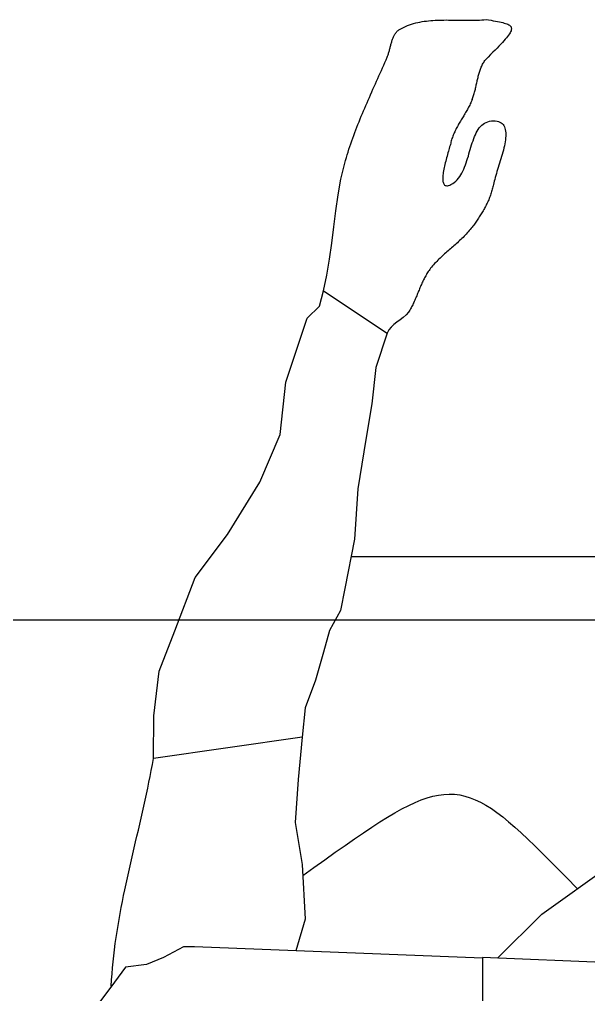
# Model space of a CAD drawing. Header units: millimetres. Extents: x -155 to 94595, y -3153 to 63413.
# Drawn here: x 89585.6 to 89865.5, y 41902.7 to 42382.2 of the extents above; entities that cross this region are included whole.
import ezdxf

# ---------------------------------------------------------------- set-up
doc = ezdxf.new("R2010")
doc.units = ezdxf.units.MM
doc.layers.add('int', color=185, linetype='Continuous')

msp = doc.modelspace()

# ---------------------------------------------------------------- linework, layer by layer
at = {"layer": 'int'}
for p, q in [((89788.887, 42381.719), (89789.966, 42381.785)), ((89789.966, 42381.785), (89791.048, 42381.835)), ((89791.048, 42381.835), (89792.134, 42381.872)), ((89792.134, 42381.872), (89793.224, 42381.896)), ((89793.224, 42381.896), (89794.316, 42381.909)), ((89794.316, 42381.909), (89795.412, 42381.912)), ((89795.412, 42381.912), (89796.509, 42381.908)), ((89796.509, 42381.908), (89797.608, 42381.898)), ((89797.608, 42381.898), (89798.708, 42381.883)), ((89798.708, 42381.883), (89799.809, 42381.865)), ((89799.809, 42381.865), (89800.91, 42381.846)), ((89800.91, 42381.846), (89802.011, 42381.826)), ((89802.011, 42381.826), (89803.112, 42381.808)), ((89803.112, 42381.808), (89804.212, 42381.793)), ((89804.212, 42381.793), (89805.311, 42381.783)), ((89805.311, 42381.783), (89806.408, 42381.779)), ((89806.408, 42381.779), (89807.503, 42381.783)), ((89807.503, 42381.783), (89808.596, 42381.796)), ((89808.596, 42381.796), (89809.685, 42381.82)), ((89809.685, 42381.82), (89810.772, 42381.856)), ((89810.772, 42381.856), (89811.854, 42381.906)), ((89811.854, 42381.906), (89812.933, 42381.972)), ((89812.933, 42381.972), (89814.006, 42382.055)), ((89814.006, 42382.055), (89815.075, 42382.157)), ((89815.075, 42382.157), (89816.325, 42381.948)), ((89816.325, 42381.948), (89817.51, 42381.748)), ((89817.51, 42381.748), (89818.629, 42381.556)), ((89771.782, 42376.785), (89772.089, 42377.026)), ((89772.089, 42377.026), (89772.413, 42377.25)), ((89772.413, 42377.25), (89772.756, 42377.456)), ((89772.756, 42377.456), (89773.119, 42377.642)), ((89773.119, 42377.642), (89773.5, 42377.809)), ((89773.5, 42377.809), (89774.466, 42378.295)), ((89774.466, 42378.295), (89775.441, 42378.741)), ((89775.441, 42378.741), (89776.427, 42379.151)), ((89776.427, 42379.151), (89777.422, 42379.524)), ((89777.422, 42379.524), (89778.427, 42379.864)), ((89778.427, 42379.864), (89779.44, 42380.17)), ((89779.44, 42380.17), (89780.462, 42380.446)), ((89780.462, 42380.446), (89781.492, 42380.692)), ((89781.492, 42380.692), (89782.529, 42380.91)), ((89782.529, 42380.91), (89783.573, 42381.102)), ((89783.573, 42381.102), (89784.624, 42381.269)), ((89784.624, 42381.269), (89785.682, 42381.413)), ((89785.682, 42381.413), (89786.745, 42381.535)), ((89786.745, 42381.535), (89787.814, 42381.636)), ((89787.814, 42381.636), (89788.887, 42381.719)), ((89818.629, 42381.556), (89819.682, 42381.368)), ((89819.682, 42381.368), (89820.669, 42381.183)), ((89820.669, 42381.183), (89821.59, 42380.999)), ((89821.59, 42380.999), (89822.445, 42380.814)), ((89822.445, 42380.814), (89823.234, 42380.626)), ((89823.234, 42380.626), (89823.957, 42380.433)), ((89823.957, 42380.433), (89824.614, 42380.233)), ((89824.614, 42380.233), (89825.205, 42380.024)), ((89825.205, 42380.024), (89825.729, 42379.804)), ((89825.729, 42379.804), (89826.188, 42379.571)), ((89826.188, 42379.571), (89826.58, 42379.323)), ((89826.58, 42379.323), (89826.906, 42379.058)), ((89826.906, 42379.058), (89827.166, 42378.774)), ((89827.166, 42378.774), (89827.359, 42378.469)), ((89827.469, 42376.999), (89827.331, 42376.559)), ((89827.359, 42378.469), (89827.486, 42378.141)), ((89827.541, 42377.408), (89827.469, 42376.999)), ((89827.486, 42378.141), (89827.547, 42377.788)), ((89827.547, 42377.788), (89827.541, 42377.408)), ((89768.907, 42372.008), (89769.047, 42372.413)), ((89769.047, 42372.413), (89769.193, 42372.81)), ((89769.193, 42372.81), (89769.348, 42373.201)), ((89769.348, 42373.201), (89769.512, 42373.583)), ((89769.512, 42373.583), (89769.684, 42373.956)), ((89769.684, 42373.956), (89769.867, 42374.32)), ((89769.867, 42374.32), (89770.061, 42374.673)), ((89770.061, 42374.673), (89770.266, 42375.014)), ((89770.266, 42375.014), (89770.483, 42375.344)), ((89770.483, 42375.344), (89770.714, 42375.661)), ((89770.714, 42375.661), (89770.958, 42375.964)), ((89770.958, 42375.964), (89771.217, 42376.253)), ((89771.217, 42376.253), (89771.491, 42376.527)), ((89771.491, 42376.527), (89771.782, 42376.785)), ((89824.497, 42372.441), (89823.826, 42371.681)), ((89825.102, 42373.155), (89824.497, 42372.441)), ((89825.64, 42373.823), (89825.102, 42373.155)), ((89826.111, 42374.448), (89825.64, 42373.823)), ((89826.516, 42375.032), (89826.111, 42374.448)), ((89826.854, 42375.577), (89826.516, 42375.032)), ((89827.125, 42376.085), (89826.854, 42375.577)), ((89827.331, 42376.559), (89827.125, 42376.085)), ((89767.622, 42367.338), (89767.734, 42367.765)), ((89767.734, 42367.765), (89767.844, 42368.194)), ((89767.844, 42368.194), (89767.953, 42368.624)), ((89767.953, 42368.624), (89768.063, 42369.054)), ((89768.063, 42369.054), (89768.175, 42369.484)), ((89768.175, 42369.484), (89768.288, 42369.912)), ((89768.288, 42369.912), (89768.403, 42370.339)), ((89768.403, 42370.339), (89768.522, 42370.762)), ((89768.522, 42370.762), (89768.645, 42371.182)), ((89768.645, 42371.182), (89768.773, 42371.598)), ((89768.773, 42371.598), (89768.907, 42372.008)), ((89820.474, 42368.131), (89819.469, 42367.105)), ((89821.412, 42369.099), (89820.474, 42368.131)), ((89822.284, 42370.012), (89821.412, 42369.099)), ((89823.088, 42370.872), (89822.284, 42370.012)), ((89823.826, 42371.681), (89823.088, 42370.872)), ((89765.876, 42362.375), (89766.446, 42363.701)), ((89766.446, 42363.701), (89766.602, 42364.078)), ((89766.602, 42364.078), (89766.749, 42364.463)), ((89766.749, 42364.463), (89766.889, 42364.856)), ((89766.889, 42364.856), (89767.023, 42365.256)), ((89767.023, 42365.256), (89767.151, 42365.663)), ((89767.151, 42365.663), (89767.274, 42366.075)), ((89767.274, 42366.075), (89767.393, 42366.492)), ((89767.393, 42366.492), (89767.509, 42366.914)), ((89767.509, 42366.914), (89767.622, 42367.338)), ((89816.052, 42363.668), (89814.779, 42362.395)), ((89817.258, 42364.876), (89816.052, 42363.668)), ((89818.397, 42366.021), (89817.258, 42364.876)), ((89819.469, 42367.105), (89818.397, 42366.021)), ((89763.556, 42357.083), (89764.141, 42358.405)), ((89764.141, 42358.405), (89764.722, 42359.728)), ((89764.722, 42359.728), (89765.301, 42361.051)), ((89765.301, 42361.051), (89765.876, 42362.375)), ((89812.134, 42357.271), (89812.314, 42357.766)), ((89812.314, 42357.766), (89812.504, 42358.256)), ((89812.504, 42358.256), (89812.704, 42358.741)), ((89812.704, 42358.741), (89812.916, 42359.221)), ((89812.916, 42359.221), (89813.14, 42359.695)), ((89813.14, 42359.695), (89813.377, 42360.162)), ((89813.377, 42360.162), (89813.627, 42360.623)), ((89813.627, 42360.623), (89813.892, 42361.077)), ((89813.892, 42361.077), (89814.171, 42361.524)), ((89814.171, 42361.524), (89814.467, 42361.964)), ((89814.467, 42361.964), (89814.779, 42362.395)), ((89761.201, 42351.801), (89761.791, 42353.121)), ((89761.791, 42353.121), (89762.381, 42354.441)), ((89762.381, 42354.441), (89762.969, 42355.762)), ((89762.969, 42355.762), (89763.556, 42357.083)), ((89810.849, 42352.65), (89810.971, 42353.174)), ((89810.971, 42353.174), (89811.097, 42353.696)), ((89811.097, 42353.696), (89811.227, 42354.216)), ((89811.227, 42354.216), (89811.361, 42354.733)), ((89811.361, 42354.733), (89811.502, 42355.248)), ((89811.502, 42355.248), (89811.648, 42355.759)), ((89811.648, 42355.759), (89811.802, 42356.267)), ((89811.802, 42356.267), (89811.964, 42356.771)), ((89811.964, 42356.771), (89812.134, 42357.271)), ((89759.43, 42347.839), (89760.02, 42349.16)), ((89760.02, 42349.16), (89760.61, 42350.48)), ((89760.61, 42350.48), (89761.201, 42351.801)), ((89809.792, 42347.91), (89809.915, 42348.435)), ((89809.915, 42348.435), (89810.034, 42348.961)), ((89810.034, 42348.961), (89810.152, 42349.488)), ((89810.152, 42349.488), (89810.268, 42350.016)), ((89810.268, 42350.016), (89810.383, 42350.543)), ((89810.383, 42350.543), (89810.498, 42351.071)), ((89810.498, 42351.071), (89810.613, 42351.598)), ((89810.613, 42351.598), (89810.73, 42352.125)), ((89810.73, 42352.125), (89810.849, 42352.65)), ((89757.088, 42342.548), (89757.67, 42343.872)), ((89757.67, 42343.872), (89758.254, 42345.195)), ((89758.254, 42345.195), (89758.841, 42346.517)), ((89758.841, 42346.517), (89759.43, 42347.839)), ((89808.439, 42343.295), (89808.62, 42343.794)), ((89808.62, 42343.794), (89808.792, 42344.297)), ((89808.792, 42344.297), (89808.955, 42344.804)), ((89808.955, 42344.804), (89809.111, 42345.315)), ((89809.111, 42345.315), (89809.259, 42345.828)), ((89809.259, 42345.828), (89809.4, 42346.345)), ((89809.4, 42346.345), (89809.536, 42346.865)), ((89809.536, 42346.865), (89809.666, 42347.386)), ((89809.666, 42347.386), (89809.792, 42347.91)), ((89755.362, 42338.568), (89755.933, 42339.896)), ((89755.933, 42339.896), (89756.509, 42341.223)), ((89756.509, 42341.223), (89757.088, 42342.548)), ((89806.46, 42339.001), (89806.174, 42338.471)), ((89806.739, 42339.533), (89806.46, 42339.001)), ((89807.012, 42340.069), (89806.739, 42339.533)), ((89807.277, 42340.608), (89807.012, 42340.069)), ((89807.534, 42341.15), (89807.277, 42340.608)), ((89807.781, 42341.696), (89807.534, 42341.15)), ((89808.02, 42342.246), (89807.781, 42341.696)), ((89808.248, 42342.801), (89808.02, 42342.246)), ((89808.248, 42342.801), (89808.439, 42343.295)), ((89753.127, 42333.238), (89753.677, 42334.573)), ((89753.677, 42334.573), (89754.233, 42335.907)), ((89754.233, 42335.907), (89754.795, 42337.238)), ((89754.795, 42337.238), (89755.362, 42338.568)), ((89803.74, 42334.295), (89803.427, 42333.777)), ((89804.052, 42334.813), (89803.74, 42334.295)), ((89804.364, 42335.332), (89804.052, 42334.813)), ((89804.673, 42335.852), (89804.364, 42335.332)), ((89804.981, 42336.372), (89804.673, 42335.852)), ((89805.285, 42336.894), (89804.981, 42336.372)), ((89805.586, 42337.418), (89805.285, 42336.894)), ((89805.882, 42337.943), (89805.586, 42337.418)), ((89806.174, 42338.471), (89805.882, 42337.943)), ((89750.997, 42327.871), (89751.518, 42329.217)), ((89751.518, 42329.217), (89752.047, 42330.56)), ((89752.047, 42330.56), (89752.584, 42331.9)), ((89752.584, 42331.9), (89753.127, 42333.238)), ((89800.706, 42329.083), (89800.427, 42328.552)), ((89800.992, 42329.61), (89800.706, 42329.083)), ((89801.284, 42330.136), (89800.992, 42329.61)), ((89801.581, 42330.66), (89801.284, 42330.136)), ((89801.882, 42331.182), (89801.581, 42330.66)), ((89802.186, 42331.703), (89801.882, 42331.182)), ((89802.494, 42332.222), (89802.186, 42331.703)), ((89802.803, 42332.741), (89802.494, 42332.222)), ((89803.115, 42333.259), (89802.803, 42332.741)), ((89803.427, 42333.777), (89803.115, 42333.259)), ((89811.727, 42328.818), (89812.298, 42329.51)), ((89812.298, 42329.51), (89812.912, 42330.138)), ((89812.912, 42330.138), (89813.573, 42330.698)), ((89813.573, 42330.698), (89814.283, 42331.183)), ((89814.283, 42331.183), (89815.047, 42331.591)), ((89815.047, 42331.591), (89815.867, 42331.916)), ((89815.867, 42331.916), (89816.746, 42332.154)), ((89816.746, 42332.154), (89817.689, 42332.301)), ((89817.689, 42332.301), (89818.698, 42332.35)), ((89818.698, 42332.35), (89819.618, 42332.309)), ((89819.618, 42332.309), (89820.45, 42332.188)), ((89820.45, 42332.188), (89821.197, 42331.991)), ((89821.197, 42331.991), (89821.864, 42331.72)), ((89821.864, 42331.72), (89822.452, 42331.378)), ((89822.452, 42331.378), (89822.965, 42330.97)), ((89822.965, 42330.97), (89823.407, 42330.498)), ((89823.407, 42330.498), (89823.78, 42329.966)), ((89823.78, 42329.966), (89824.088, 42329.376)), ((89824.088, 42329.376), (89824.333, 42328.732)), ((89749.487, 42323.816), (89749.981, 42325.171)), ((89749.981, 42325.171), (89750.485, 42326.523)), ((89750.485, 42326.523), (89750.997, 42327.871)), ((89798.699, 42324.749), (89798.493, 42324.19)), ((89798.916, 42325.304), (89798.699, 42324.749)), ((89799.144, 42325.855), (89798.916, 42325.304)), ((89799.383, 42326.401), (89799.144, 42325.855)), ((89799.631, 42326.944), (89799.383, 42326.401)), ((89799.888, 42327.483), (89799.631, 42326.944)), ((89800.154, 42328.019), (89799.888, 42327.483)), ((89800.427, 42328.552), (89800.154, 42328.019)), ((89809.01, 42323.573), (89809.395, 42324.554)), ((89809.395, 42324.554), (89809.802, 42325.499)), ((89809.802, 42325.499), (89810.236, 42326.402)), ((89810.236, 42326.402), (89810.699, 42327.259)), ((89810.699, 42327.259), (89811.195, 42328.066)), ((89811.195, 42328.066), (89811.727, 42328.818)), ((89824.333, 42328.732), (89824.52, 42328.037)), ((89824.52, 42328.037), (89824.65, 42327.294)), ((89824.65, 42327.294), (89824.728, 42326.507)), ((89824.739, 42324.812), (89824.678, 42323.911)), ((89824.728, 42326.507), (89824.757, 42325.679)), ((89824.757, 42325.679), (89824.739, 42324.812)), ((89747.615, 42318.361), (89748.066, 42319.73)), ((89748.066, 42319.73), (89748.529, 42321.096)), ((89748.529, 42321.096), (89749.003, 42322.458)), ((89749.003, 42322.458), (89749.487, 42323.816)), ((89797.144, 42319.486), (89796.948, 42318.795)), ((89797.329, 42320.145), (89797.144, 42319.486)), ((89797.501, 42320.769), (89797.329, 42320.145)), ((89797.658, 42321.356), (89797.501, 42320.769)), ((89797.797, 42321.9), (89797.658, 42321.356)), ((89797.951, 42322.481), (89797.797, 42321.9)), ((89798.118, 42323.056), (89797.951, 42322.481)), ((89798.299, 42323.625), (89798.118, 42323.056)), ((89798.493, 42324.19), (89798.299, 42323.625)), ((89807.629, 42319.375), (89807.957, 42320.456)), ((89807.957, 42320.456), (89808.294, 42321.519)), ((89808.294, 42321.519), (89808.644, 42322.56)), ((89808.644, 42322.56), (89809.01, 42323.573)), ((89824.067, 42320.024), (89823.839, 42318.997)), ((89824.269, 42321.032), (89824.067, 42320.024)), ((89824.44, 42322.018), (89824.269, 42321.032)), ((89824.577, 42322.979), (89824.44, 42322.018)), ((89824.678, 42323.911), (89824.577, 42322.979)), ((89746.334, 42314.228), (89746.748, 42315.61)), ((89746.748, 42315.61), (89747.175, 42316.987)), ((89747.175, 42316.987), (89747.615, 42318.361)), ((89795.871, 42314.991), (89795.65, 42314.184)), ((89796.092, 42315.787), (89795.871, 42314.991)), ((89796.313, 42316.569), (89796.092, 42315.787)), ((89796.53, 42317.334), (89796.313, 42316.569)), ((89796.743, 42318.077), (89796.53, 42317.334)), ((89796.948, 42318.795), (89796.743, 42318.077)), ((89806.008, 42313.855), (89806.341, 42314.958)), ((89806.341, 42314.958), (89806.666, 42316.067)), ((89806.666, 42316.067), (89806.987, 42317.175)), ((89806.987, 42317.175), (89807.307, 42318.279)), ((89807.307, 42318.279), (89807.629, 42319.375)), ((89822.715, 42314.768), (89822.399, 42313.697)), ((89823.021, 42315.837), (89822.715, 42314.768)), ((89823.312, 42316.901), (89823.021, 42315.837)), ((89823.586, 42317.955), (89823.312, 42316.901)), ((89823.839, 42318.997), (89823.586, 42317.955)), ((89743.706, 42303.725), (89745.546, 42311.45)), ((89745.546, 42311.45), (89745.933, 42312.841)), ((89745.933, 42312.841), (89746.334, 42314.228)), ((89794.625, 42310.103), (89794.45, 42309.301)), ((89794.813, 42310.913), (89794.625, 42310.103)), ((89795.011, 42311.73), (89794.813, 42310.913)), ((89795.218, 42312.55), (89795.011, 42311.73)), ((89795.431, 42313.369), (89795.218, 42312.55)), ((89795.65, 42314.184), (89795.431, 42313.369)), ((89804.533, 42309.579), (89804.93, 42310.618)), ((89804.93, 42310.618), (89805.306, 42311.68)), ((89805.306, 42311.68), (89805.664, 42312.76)), ((89805.664, 42312.76), (89806.008, 42313.855)), ((89821.412, 42310.499), (89821.081, 42309.449)), ((89821.743, 42311.559), (89821.412, 42310.499)), ((89822.073, 42312.626), (89821.743, 42311.559)), ((89822.399, 42313.697), (89822.073, 42312.626)), ((89793.834, 42305.558), (89793.776, 42304.886)), ((89793.916, 42306.26), (89793.834, 42305.558)), ((89794.021, 42306.989), (89793.916, 42306.26)), ((89794.146, 42307.741), (89794.021, 42306.989)), ((89794.29, 42308.513), (89794.146, 42307.741)), ((89794.45, 42309.301), (89794.29, 42308.513)), ((89802.11, 42304.895), (89802.664, 42305.749)), ((89802.664, 42305.749), (89803.179, 42306.649)), ((89803.179, 42306.649), (89803.661, 42307.59)), ((89803.661, 42307.59), (89804.111, 42308.569)), ((89804.111, 42308.569), (89804.533, 42309.579)), ((89819.838, 42305.418), (89819.563, 42304.469)), ((89820.131, 42306.394), (89819.838, 42305.418)), ((89820.438, 42307.394), (89820.131, 42306.394)), ((89820.756, 42308.413), (89820.438, 42307.394)), ((89821.081, 42309.449), (89820.756, 42308.413)), ((89742.282, 42295.913), (89743.706, 42303.725)), ((89793.745, 42304.247), (89793.742, 42303.645)), ((89793.742, 42303.645), (89793.77, 42303.084)), ((89793.776, 42304.886), (89793.745, 42304.247)), ((89793.77, 42303.084), (89793.83, 42302.566)), ((89793.83, 42302.566), (89793.925, 42302.095)), ((89793.925, 42302.095), (89794.055, 42301.674)), ((89794.055, 42301.674), (89794.225, 42301.308)), ((89794.225, 42301.308), (89794.434, 42300.999)), ((89794.434, 42300.999), (89794.686, 42300.751)), ((89794.686, 42300.751), (89794.982, 42300.566)), ((89794.982, 42300.566), (89795.324, 42300.45)), ((89795.324, 42300.45), (89795.714, 42300.404)), ((89795.714, 42300.404), (89796.155, 42300.433)), ((89796.155, 42300.433), (89796.647, 42300.539)), ((89796.647, 42300.539), (89797.194, 42300.727)), ((89797.194, 42300.727), (89797.797, 42300.999)), ((89797.797, 42300.999), (89798.651, 42301.48)), ((89798.651, 42301.48), (89799.446, 42302.034)), ((89799.446, 42302.034), (89800.186, 42302.657)), ((89800.186, 42302.657), (89800.874, 42303.344)), ((89800.874, 42303.344), (89801.514, 42304.092)), ((89801.514, 42304.092), (89802.11, 42304.895)), ((89818.574, 42300.41), (89818.441, 42299.823)), ((89818.698, 42300.999), (89818.574, 42300.41)), ((89818.872, 42301.811), (89818.698, 42300.999)), ((89819.076, 42302.662), (89818.872, 42301.811)), ((89819.308, 42303.549), (89819.076, 42302.662)), ((89819.563, 42304.469), (89819.308, 42303.549)), ((89741.143, 42288.042), (89742.282, 42295.913)), ((89817.232, 42295.794), (89817.023, 42295.23)), ((89817.432, 42296.362), (89817.232, 42295.794)), ((89817.623, 42296.931), (89817.432, 42296.362)), ((89817.806, 42297.504), (89817.623, 42296.931)), ((89817.979, 42298.08), (89817.806, 42297.504)), ((89818.143, 42298.658), (89817.979, 42298.08)), ((89818.297, 42299.239), (89818.143, 42298.658)), ((89818.441, 42299.823), (89818.297, 42299.239)), ((89815.07, 42290.818), (89814.794, 42290.279)), ((89815.34, 42291.36), (89815.07, 42290.818)), ((89815.602, 42291.904), (89815.34, 42291.36)), ((89815.858, 42292.451), (89815.602, 42291.904)), ((89816.106, 42293.002), (89815.858, 42292.451)), ((89816.347, 42293.555), (89816.106, 42293.002)), ((89816.58, 42294.11), (89816.347, 42293.555)), ((89816.806, 42294.669), (89816.58, 42294.11)), ((89817.023, 42295.23), (89816.806, 42294.669)), ((89740.156, 42280.139), (89741.143, 42288.042)), ((89812.378, 42286.071), (89812.053, 42285.558)), ((89812.698, 42286.587), (89812.378, 42286.071)), ((89813.014, 42287.106), (89812.698, 42286.587)), ((89813.324, 42287.628), (89813.014, 42287.106)), ((89813.629, 42288.152), (89813.324, 42287.628)), ((89813.929, 42288.68), (89813.629, 42288.152)), ((89814.224, 42289.21), (89813.929, 42288.68)), ((89814.512, 42289.743), (89814.224, 42289.21)), ((89814.794, 42290.279), (89814.512, 42289.743)), ((89808.965, 42281.066), (89808.607, 42280.581)), ((89809.32, 42281.553), (89808.965, 42281.066)), ((89809.673, 42282.044), (89809.32, 42281.553)), ((89810.023, 42282.537), (89809.673, 42282.044)), ((89810.37, 42283.034), (89810.023, 42282.537)), ((89810.714, 42283.533), (89810.37, 42283.034)), ((89811.054, 42284.035), (89810.714, 42283.533)), ((89811.391, 42284.54), (89811.054, 42284.035)), ((89811.724, 42285.047), (89811.391, 42284.54)), ((89812.053, 42285.558), (89811.724, 42285.047)), ((89739.19, 42272.231), (89740.156, 42280.139)), ((89805.315, 42276.632), (89804.792, 42276.084)), ((89805.829, 42277.188), (89805.315, 42276.632)), ((89806.333, 42277.751), (89805.829, 42277.188)), ((89806.828, 42278.324), (89806.333, 42277.751)), ((89807.313, 42278.905), (89806.828, 42278.324)), ((89807.786, 42279.497), (89807.313, 42278.905)), ((89808.248, 42280.099), (89807.786, 42279.497)), ((89808.607, 42280.581), (89808.248, 42280.099)), ((89738.113, 42264.345), (89739.19, 42272.231)), ((89800.38, 42271.908), (89799.809, 42271.403)), ((89800.948, 42272.415), (89800.38, 42271.908)), ((89801.513, 42272.926), (89800.948, 42272.415)), ((89802.074, 42273.44), (89801.513, 42272.926)), ((89802.629, 42273.958), (89802.074, 42273.44)), ((89803.18, 42274.481), (89802.629, 42273.958)), ((89803.724, 42275.009), (89803.18, 42274.481)), ((89804.262, 42275.544), (89803.724, 42275.009)), ((89804.792, 42276.084), (89804.262, 42275.544)), ((89794.646, 42266.882), (89794.082, 42266.371)), ((89795.214, 42267.389), (89794.646, 42266.882)), ((89795.785, 42267.894), (89795.214, 42267.389)), ((89796.359, 42268.397), (89795.785, 42267.894)), ((89796.933, 42268.898), (89796.359, 42268.397)), ((89797.509, 42269.398), (89796.933, 42268.898)), ((89798.085, 42269.899), (89797.509, 42269.398)), ((89798.661, 42270.399), (89798.085, 42269.899)), ((89799.236, 42270.9), (89798.661, 42270.399)), ((89799.809, 42271.403), (89799.236, 42270.9)), ((89736.792, 42256.508), (89738.113, 42264.345)), ((89789.766, 42262.109), (89789.261, 42261.546)), ((89790.28, 42262.665), (89789.766, 42262.109)), ((89790.802, 42263.213), (89790.28, 42262.665)), ((89791.333, 42263.753), (89790.802, 42263.213)), ((89791.87, 42264.288), (89791.333, 42263.753)), ((89792.415, 42264.816), (89791.87, 42264.288)), ((89792.965, 42265.339), (89792.415, 42264.816)), ((89793.521, 42265.857), (89792.965, 42265.339)), ((89794.082, 42266.371), (89793.521, 42265.857)), ((89786.001, 42257.219), (89785.692, 42256.708)), ((89786.32, 42257.724), (89786.001, 42257.219)), ((89786.651, 42258.222), (89786.32, 42257.724)), ((89786.993, 42258.714), (89786.651, 42258.222)), ((89787.347, 42259.198), (89786.993, 42258.714)), ((89787.809, 42259.8), (89787.347, 42259.198)), ((89788.282, 42260.392), (89787.809, 42259.8)), ((89788.766, 42260.973), (89788.282, 42260.392)), ((89789.261, 42261.546), (89788.766, 42260.973)), ((89735.096, 42248.748), (89736.792, 42256.508)), ((89783.516, 42252.445), (89783.272, 42251.895)), ((89783.765, 42252.991), (89783.516, 42252.445)), ((89784.019, 42253.535), (89783.765, 42252.991)), ((89784.28, 42254.075), (89784.019, 42253.535)), ((89784.546, 42254.611), (89784.28, 42254.075)), ((89784.82, 42255.142), (89784.546, 42254.611)), ((89785.102, 42255.669), (89784.82, 42255.142)), ((89785.392, 42256.192), (89785.102, 42255.669)), ((89785.692, 42256.708), (89785.392, 42256.192)), ((89733.199, 42241.161), (89735.096, 42248.748)), ((89735.096, 42248.748), (89766.446, 42227.847)), ((89781.644, 42248), (89781.416, 42247.441)), ((89781.873, 42248.559), (89781.644, 42248)), ((89782.101, 42249.118), (89781.873, 42248.559)), ((89782.331, 42249.676), (89782.101, 42249.118)), ((89782.562, 42250.233), (89782.331, 42249.676)), ((89782.796, 42250.789), (89782.562, 42250.233)), ((89783.032, 42251.343), (89782.796, 42250.789)), ((89783.272, 42251.895), (89783.032, 42251.343)), ((89779.506, 42243.014), (89779.247, 42242.471)), ((89779.758, 42243.559), (89779.506, 42243.014)), ((89780.006, 42244.108), (89779.758, 42243.559)), ((89780.249, 42244.659), (89780.006, 42244.108)), ((89780.487, 42245.212), (89780.249, 42244.659)), ((89780.723, 42245.767), (89780.487, 42245.212)), ((89780.956, 42246.324), (89780.723, 42245.767)), ((89781.187, 42246.882), (89780.956, 42246.324)), ((89781.416, 42247.441), (89781.187, 42246.882)), ((89727.113, 42235.249), (89733.199, 42241.161)), ((89776.897, 42238.298), (89775.726, 42236.863)), ((89777.224, 42238.8), (89776.897, 42238.298)), ((89777.54, 42239.309), (89777.224, 42238.8)), ((89777.847, 42239.823), (89777.54, 42239.309)), ((89778.143, 42240.343), (89777.847, 42239.823)), ((89778.431, 42240.868), (89778.143, 42240.343)), ((89778.711, 42241.398), (89778.431, 42240.868)), ((89778.983, 42241.933), (89778.711, 42241.398)), ((89779.247, 42242.471), (89778.983, 42241.933)), ((89724.645, 42227.847), (89727.113, 42235.249)), ((89771.238, 42233.314), (89769.727, 42232.16)), ((89772.804, 42234.438), (89771.238, 42233.314)), ((89774.33, 42235.599), (89772.804, 42234.438)), ((89775.726, 42236.863), (89774.33, 42235.599)), ((89767.238, 42229.494), (89766.446, 42227.847)), ((89768.363, 42230.909), (89767.238, 42229.494)), ((89769.727, 42232.16), (89768.363, 42230.909)), ((89716.624, 42203.785), (89724.645, 42227.847)), ((89766.446, 42227.847), (89760.822, 42210.975)), ((89760.822, 42210.975), (89758.916, 42193.118)), ((89713.748, 42178.036), (89716.624, 42203.785)), ((89758.916, 42193.118), (89755.996, 42175.596)), ((89703.745, 42154.695), (89713.748, 42178.036)), ((89755.996, 42175.596), (89751.947, 42151.298)), ((89687.88, 42128.854), (89703.745, 42154.695)), ((89751.947, 42151.298), (89750.378, 42126.603)), ((89672.045, 42107.806), (89687.88, 42128.854)), ((89750.378, 42126.603), (89745.546, 42102.444)), ((89876.83, 42117.989), (89748.655, 42117.989)), ((89661.943, 42081.543), (89672.045, 42107.806)), ((89745.546, 42102.444), (89743.383, 42091.628)), ((89743.383, 42091.628), (89738.122, 42081.686)), ((88404.86, 42086.989), (91304.86, 42086.989)), ((88404.86, 42086.989), (91304.86, 42086.989)), ((89654.311, 42061.699), (89661.943, 42081.543)), ((89738.122, 42081.686), (89735.096, 42071.093)), ((89735.096, 42071.093), (89731.149, 42057.282)), ((89651.714, 42039.708), (89654.311, 42061.699)), ((89731.149, 42057.282), (89726.077, 42043.608)), ((89726.077, 42043.608), (89724.645, 42029.292)), ((89651.493, 42018.841), (89651.714, 42039.708)), ((89724.645, 42029.292), (89651.493, 42018.841)), ((89724.645, 42029.292), (89722.564, 42008.478)), ((89650.961, 42015.892), (89651.493, 42018.841)), ((89649.831, 42010.003), (89650.406, 42012.946)), ((89650.406, 42012.946), (89650.961, 42015.892)), ((89649.237, 42007.062), (89649.831, 42010.003)), ((89722.564, 42008.478), (89721.201, 41987.253)), ((89648, 42001.185), (89648.626, 42004.122)), ((89648.626, 42004.122), (89649.237, 42007.062)), ((89646.71, 41995.315), (89647.361, 41998.25)), ((89647.361, 41998.25), (89648, 42001.185)), ((89780.15, 41997.168), (89783.183, 41998.409)), ((89783.183, 41998.409), (89786.107, 41999.428)), ((89786.107, 41999.428), (89788.936, 42000.224)), ((89788.936, 42000.224), (89791.683, 42000.796)), ((89791.683, 42000.796), (89794.362, 42001.145)), ((89794.362, 42001.145), (89796.987, 42001.268)), ((89796.987, 42001.268), (89799.571, 42001.167)), ((89799.571, 42001.167), (89802.128, 42000.84)), ((89802.128, 42000.84), (89804.671, 42000.286)), ((89804.671, 42000.286), (89807.215, 41999.506)), ((89807.215, 41999.506), (89809.772, 41998.499)), ((89809.772, 41998.499), (89812.356, 41997.263)), ((89646.05, 41992.382), (89646.71, 41995.315)), ((89770.263, 41992.113), (89773.704, 41994.019)), ((89773.704, 41994.019), (89776.995, 41995.704)), ((89776.995, 41995.704), (89780.15, 41997.168)), ((89812.356, 41997.263), (89814.98, 41995.8)), ((89814.98, 41995.8), (89817.659, 41994.107)), ((89817.659, 41994.107), (89820.406, 41992.185)), ((89644.707, 41986.519), (89645.381, 41989.45)), ((89645.381, 41989.45), (89646.05, 41992.382)), ((89762.879, 41987.641), (89766.66, 41989.987)), ((89766.66, 41989.987), (89770.263, 41992.113)), ((89820.406, 41992.185), (89823.235, 41990.033)), ((89823.235, 41990.033), (89826.158, 41987.651)), ((89644.027, 41983.589), (89644.707, 41986.519)), ((89721.201, 41987.253), (89724.645, 41966.59)), ((89754.734, 41982.292), (89758.909, 41985.076)), ((89758.909, 41985.076), (89762.879, 41987.641)), ((89826.158, 41987.651), (89829.19, 41985.038)), ((89829.19, 41985.038), (89832.345, 41982.193)), ((89642.663, 41977.728), (89643.346, 41980.659)), ((89643.346, 41980.659), (89644.027, 41983.589)), ((89745.719, 41976.07), (89750.342, 41979.29)), ((89750.342, 41979.29), (89754.734, 41982.292)), ((89832.345, 41982.193), (89835.635, 41979.115)), ((89835.635, 41979.115), (89839.075, 41975.806)), ((89641.304, 41971.868), (89641.982, 41974.798)), ((89641.982, 41974.798), (89642.663, 41977.728)), ((89740.852, 41972.633), (89745.719, 41976.07)), ((89839.075, 41975.806), (89842.678, 41972.263)), ((89640.63, 41968.937), (89641.304, 41971.868)), ((89735.726, 41968.979), (89740.852, 41972.633)), ((89842.678, 41972.263), (89846.457, 41968.486)), ((89639.303, 41963.073), (89639.962, 41966.005)), ((89639.962, 41966.005), (89640.63, 41968.937)), ((89724.645, 41966.59), (89726.06, 41939.847)), ((89724.927, 41961.227), (89730.328, 41965.109)), ((89730.328, 41965.109), (89735.726, 41968.979)), ((89842.462, 41942.299), (89880.101, 41969.184)), ((89846.457, 41968.486), (89850.427, 41964.475)), ((89638.015, 41957.204), (89638.653, 41960.139)), ((89638.653, 41960.139), (89639.303, 41963.073)), ((89850.427, 41964.475), (89854.6, 41960.23)), ((89854.6, 41960.23), (89859.938, 41954.782)), ((89637.391, 41954.267), (89638.015, 41957.204)), ((89636.191, 41948.388), (89636.783, 41951.328)), ((89636.783, 41951.328), (89637.391, 41954.267)), ((89635.618, 41945.445), (89636.191, 41948.388)), ((89634.537, 41939.551), (89635.066, 41942.499)), ((89635.066, 41942.499), (89635.618, 41945.445)), ((89820.709, 41920.547), (89842.462, 41942.299)), ((89842.462, 41942.299), (89842.462, 41942.299)), ((89633.553, 41933.647), (89634.032, 41936.601)), ((89634.032, 41936.601), (89634.537, 41939.551)), ((89726.06, 41939.847), (89721.488, 41924.226)), ((89726.06, 41939.847), (89726.06, 41939.847)), ((89633.101, 41930.689), (89633.553, 41933.647)), ((89632.29, 41924.764), (89632.68, 41927.728)), ((89632.68, 41927.728), (89633.101, 41930.689)), ((89631.612, 41918.822), (89631.933, 41921.795)), ((89631.933, 41921.795), (89632.29, 41924.764)), ((89666.243, 41926.131), (89656.37, 41920.841)), ((89671.642, 41926.168), (89666.243, 41926.131)), ((89666.243, 41926.131), (89666.243, 41926.131)), ((89813.356, 41920.604), (89671.642, 41926.168)), ((89631.327, 41915.845), (89631.612, 41918.822)), ((89648.008, 41917.496), (89637.715, 41916.094)), ((89656.37, 41920.841), (89648.008, 41917.496)), ((89813.357, 41920.841), (89813.357, 41898.702)), ((89891.85, 41917.701), (89813.357, 41920.841)), ((89630.875, 41909.877), (89631.081, 41912.863)), ((89631.081, 41912.863), (89631.327, 41915.845)), ((89637.715, 41916.094), (89632.218, 41908.765)), ((89632.218, 41908.765), (89624.515, 41898.494)), ((89630.712, 41906.885), (89630.875, 41909.877)), ((89630.707, 41906.749), (89630.712, 41906.885))]:
    msp.add_line(p, q, dxfattribs=at)

doc.saveas('drawing.dxf')
